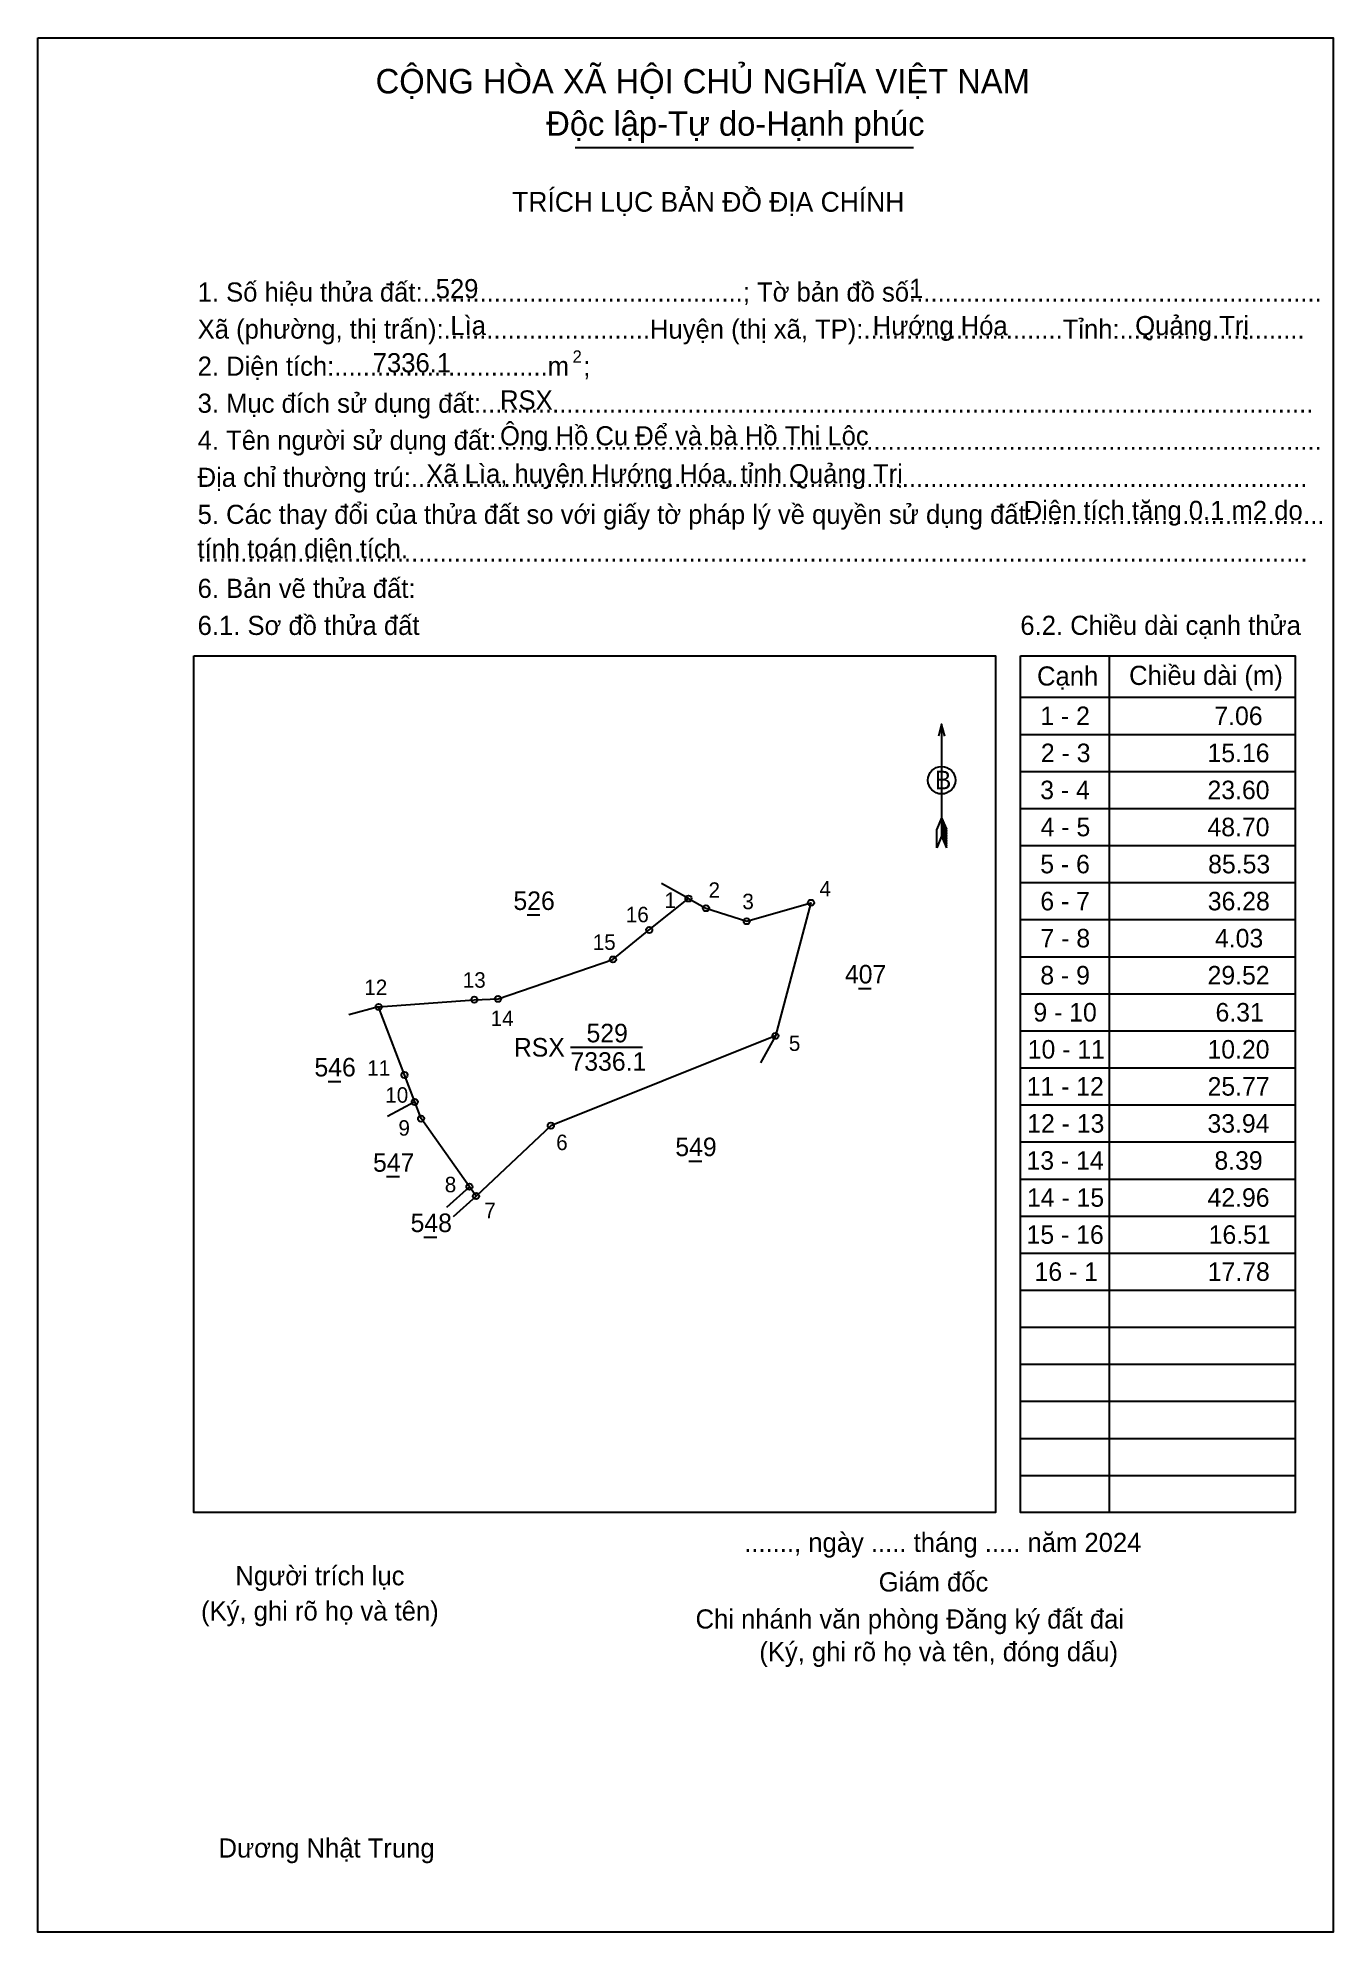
# Model space of a CAD drawing. Extents: x 548969 to 549427, y 1820764 to 1821434.
import ezdxf

# ---------------------------------------------------------------- set-up
doc = ezdxf.new("R2010")
doc.units = 0
for name, color, linetype in [('Level 1', 7, 'Continuous'), ('Level 10', 7, 'Continuous'), ('Level 11', 7, 'Continuous'), ('Level 13', 7, 'Continuous'), ('Level 2', 7, 'Continuous'), ('Level 27', 7, 'Continuous'), ('Level 36', 7, 'Continuous'), ('Level 52', 7, 'Continuous'), ('Level 6', 7, 'Continuous'), ('Level 9', 7, 'Continuous')]:
    doc.layers.add(name, color=color, linetype=linetype)

msp = doc.modelspace()

# ---------------------------------------------------------------- linework, layer by layer
at = {"layer": 'Level 1'}
for p, q in [((548969.27, 1821433.87), (548969.27, 1821433.87)), ((549024.39, 1821215.36), (549024.39, 1821215.36)), ((549348, 1821215.36), (549348, 1820912.5)), ((549316.55, 1821200.73), (549413.72, 1821200.73)), ((549288.73, 1821191.22), (549288.73, 1821151.58)), ((549316.55, 1821187.63), (549413.72, 1821187.63)), ((549316.55, 1821174.53), (549413.72, 1821174.53)), ((549316.55, 1821161.43), (549413.72, 1821161.43)), ((549288.73, 1821158.13), (549287.07, 1821154.09)), ((549288.73, 1821158.13), (549290.41, 1821154.09)), ((549288.73, 1821157.57), (549290.41, 1821153.51)), ((549288.73, 1821157), (549290.41, 1821152.94)), ((549288.73, 1821156.43), (549290.43, 1821152.35)), ((549288.73, 1821155.84), (549290.43, 1821151.76)), ((549288.73, 1821155.27), (549290.43, 1821151.17)), ((549288.73, 1821154.71), (549290.43, 1821150.58)), ((549288.73, 1821154.14), (549290.46, 1821149.99)), ((549286.98, 1821147.54), (549287.07, 1821154.09)), ((549288.73, 1821151.58), (549286.98, 1821147.54)), ((549288.73, 1821153.57), (549290.46, 1821149.4)), ((549288.73, 1821153), (549290.46, 1821148.81)), ((549288.73, 1821152.44), (549290.48, 1821148.24)), ((549288.73, 1821151.58), (549290.48, 1821147.54)), ((549290.48, 1821147.54), (549290.41, 1821154.09)), ((549316.55, 1821148.33), (549413.72, 1821148.33)), ((549316.55, 1821135.23), (549413.72, 1821135.23)), ((549316.55, 1821122.12), (549413.72, 1821122.12)), ((549316.55, 1821109.02), (549413.72, 1821109.02)), ((549316.55, 1821095.92), (549413.72, 1821095.92)), ((549316.55, 1821082.82), (549413.72, 1821082.82)), ((549316.55, 1821069.72), (549413.72, 1821069.72)), ((549316.55, 1821056.62), (549413.72, 1821056.62)), ((549316.55, 1821043.52), (549413.72, 1821043.52)), ((549316.55, 1821030.41), (549413.72, 1821030.41)), ((549316.55, 1821017.31), (549413.72, 1821017.31)), ((549316.55, 1821004.21), (549413.72, 1821004.21)), ((549316.55, 1820991.11), (549413.72, 1820991.11)), ((549316.55, 1820978.01), (549413.72, 1820978.01)), ((549316.55, 1820964.91), (549413.72, 1820964.91)), ((549316.55, 1820951.81), (549413.72, 1820951.81)), ((549316.55, 1820938.7), (549413.72, 1820938.7)), ((549316.55, 1820925.6), (549413.72, 1820925.6)), ((549307.82, 1820912.5), (549307.82, 1820912.5)), ((549427.1, 1820764.12), (549427.1, 1820764.12))]:
    msp.add_line(p, q, dxfattribs=at)
for points in [[(549024.39, 1821215.36), (549307.82, 1821215.36), (549307.82, 1820912.5), (549024.39, 1820912.5)], [(549316.55, 1821215.36), (549413.72, 1821215.36), (549413.72, 1820912.5), (549316.55, 1820912.5)]]:
    msp.add_lwpolyline(points, close=True, dxfattribs=at)
msp.add_lwpolyline([(549289.87, 1821187), (549288.73, 1821191.22), (549287.6, 1821187)], dxfattribs=at)
msp.add_circle((549288.73, 1821171.4), 4.84, dxfattribs=at)
at = {"layer": 'Level 10'}
msp.add_lwpolyline([(549185.35, 1821118.48), (549199.24, 1821129.59), (549205.41, 1821126.15), (549219.85, 1821121.56), (549242.53, 1821128.08), (549229.99, 1821081.02), (549150.58, 1821049.25), (549124.14, 1821024.4), (549121.81, 1821027.68), (549104.72, 1821051.76), (549102.48, 1821057.66), (549098.85, 1821067.19), (549089.68, 1821091.28), (549123.53, 1821093.8), (549131.92, 1821094.1), (549172.55, 1821108.05)], close=True, dxfattribs=at)
at = {"layer": 'Level 11'}
for centre in [(549199.24, 1821129.59), (549242.53, 1821128.08), (549205.41, 1821126.15), (549219.85, 1821121.56), (549185.35, 1821118.48), (549185.35, 1821118.48), (549172.55, 1821108.05), (549123.53, 1821093.8), (549131.92, 1821094.1), (549089.68, 1821091.28), (549229.99, 1821081.02), (549098.85, 1821067.19), (549102.48, 1821057.66), (549104.72, 1821051.76), (549150.58, 1821049.25), (549121.81, 1821027.68), (549124.14, 1821024.4)]:
    msp.add_circle(centre, 1.09, dxfattribs=at)
at = {"layer": 'Level 13'}
msp.add_line((549159.24, 1821395.16), (549278.76, 1821395.16), dxfattribs=at)
at = {"layer": 'Level 2'}
msp.add_lwpolyline([(548969.27, 1821433.9), (549427.09, 1821433.9), (549427.09, 1820764.12), (548969.27, 1820764.12)], close=True, dxfattribs=at)
at = {"layer": 'Level 27'}
for p, q in [((549199.24, 1821129.59), (549189.7, 1821134.9)), ((549089.68, 1821091.28), (549079.13, 1821088.45)), ((549229.99, 1821081.02), (549224.73, 1821071.46)), ((549102.48, 1821057.66), (549092.82, 1821052.55)), ((549121.81, 1821027.68), (549113.7, 1821020.38)), ((549124.14, 1821024.4), (549116.03, 1821017.09))]:
    msp.add_line(p, q, dxfattribs=at)
at = {"layer": 'Level 9'}
for p, q in [((549142.17, 1821123.79), (549146.69, 1821123.79)), ((549259.33, 1821097.8), (549263.83, 1821097.8)), ((549157.52, 1821076.99), (549182.96, 1821076.99)), ((549071.84, 1821064.93), (549076.36, 1821064.93)), ((549199.38, 1821036.75), (549203.9, 1821036.75)), ((549092.51, 1821031.24), (549097.03, 1821031.24)), ((549105.73, 1821009.9), (549110.25, 1821009.9))]:
    msp.add_line(p, q, dxfattribs=at)

# ---------------------------------------------------------------- texts
at = {"layer": 'Level 1'}
for s, height, p in [('TRÍCH LỤC BẢN ĐỒ ĐỊA CHÍNH', 6.9878, (549136.93, 1821372.43)), ('1. Số hiệu thửa đất:.............................................; Tờ bản đồ số:.........................................................', 6.76907, (549025.73, 1821340.65)), ('Xã (phường, thị trấn):.............................Huyện (thị xã, TP):............................Tỉnh:..........................', 6.76907, (549025.73, 1821327.55)), ('2. Diện tích:..............................m  ;', 6.7691, (549025.73, 1821314.44)), ('2', 4.37, (549158.27, 1821319.03)), ('3. Mục đích sử dụng đất:.....................................................................................................................', 6.76907, (549025.73, 1821301.34)), ('4. Tên người sử dụng đất:....................................................................................................................', 6.76907, (549025.73, 1821288.24)), ('Địa chỉ thường trú:..............................................................................................................................', 6.76907, (549025.73, 1821275.14)), ('5. Các thay đổi của thửa đất so với giấy tờ pháp lý về quyền sử dụng đất:.........................................', 6.76907, (549025.73, 1821262.04)), ('............................................................................................................................................................', 6.76907, (549025.73, 1821248.65)), ('6. Bản vẽ thửa đất:', 6.7691, (549025.73, 1821235.88)), ('6.1. Sơ đồ thửa đất', 6.7691, (549025.73, 1821222.78)), ('6.2. Chiều dài cạnh thửa', 6.7691, (549316.56, 1821222.8)), ('Cạnh', 6.769, (549322.45, 1821204.89)), ('Chiều dài (m)', 6.7691, (549354.99, 1821205.11)), ('B', 6.55, (549286.31, 1821168.21)), ('......., ngày ..... tháng ..... năm 2024', 6.7691, (549218.95, 1820898.54)), ('Người trích lục', 6.7691, (549039.07, 1820886.75)), ('Giám đốc', 6.769, (549266.48, 1820884.56)), ('(Ký, ghi rõ họ và tên)', 6.7691, (549026.93, 1820874.3)), ('Chi nhánh văn phòng Đăng ký đất đai', 6.7691, (549201.74, 1820871.46)), ('(Ký, ghi rõ họ và tên, đóng dấu)', 6.7691, (549224.28, 1820859.89)), ('Dương Nhật Trung', 6.7691, (549033.11, 1820790.48))]:
    msp.add_text(s, height=height, dxfattribs=at).set_placement(p)
at = {"layer": 'Level 13'}
for s, height, p in [('CỘNG HÒA XÃ HỘI CHỦ NGHĨA VIỆT NAM', 8.6469, (549088.64, 1821414.25)), ('Độc lập-Tự do-Hạnh phúc', 8.6469, (549148.94, 1821399.3)), ('529', 6.551, (549163.19, 1821078.74)), ('RSX', 6.551, (549137.51, 1821073.71)), ('7336.1', 6.551, (549157.53, 1821068.69))]:
    msp.add_text(s, height=height, dxfattribs=at).set_placement(p)
at = {"layer": 'Level 36'}
for s, p in [('526', (549137.36, 1821125.54)), ('407', (549254.54, 1821099.55)), ('546', (549067.02, 1821066.68)), ('549', (549194.59, 1821038.5)), ('547', (549087.73, 1821032.98)), ('548', (549101.01, 1821011.65))]:
    msp.add_text(s, height=6.551, dxfattribs=at).set_placement(p)
at = {"layer": 'Level 52'}
for s, p in [('1 - 2', (549323.61, 1821190.91)), ('7.06', (549385.13, 1821190.91)), ('2 - 3', (549323.81, 1821177.81)), ('15.16', (549382.71, 1821177.81)), ('3 - 4', (549323.57, 1821164.7)), ('23.60', (549382.7, 1821164.7)), ('4 - 5', (549323.73, 1821151.6)), ('48.70', (549382.7, 1821151.6)), ('5 - 6', (549323.59, 1821138.5)), ('85.53', (549382.93, 1821138.5)), ('6 - 7', (549323.62, 1821125.4)), ('36.28', (549382.8, 1821125.4)), ('7 - 8', (549323.68, 1821112.3)), ('4.03', (549385.35, 1821112.3)), ('8 - 9', (549323.61, 1821099.2)), ('29.52', (549382.73, 1821099.2)), ('9 - 10', (549321.16, 1821086.1)), ('6.31', (549385.54, 1821086.1)), ('10 - 11', (549319.16, 1821072.99)), ('10.20', (549382.7, 1821072.99)), ('11 - 12', (549318.77, 1821059.89)), ('25.77', (549382.74, 1821059.89)), ('12 - 13', (549318.97, 1821046.79)), ('33.94', (549382.69, 1821046.79)), ('13 - 14', (549318.73, 1821033.69)), ('8.39', (549385.15, 1821033.69)), ('14 - 15', (549318.89, 1821020.59)), ('42.96', (549382.71, 1821020.59)), ('15 - 16', (549318.75, 1821007.49)), ('16.51', (549383.12, 1821007.49)), ('16 - 1', (549321.58, 1820994.39)), ('17.78', (549382.8, 1820994.39))]:
    msp.add_text(s, height=6.551, dxfattribs=at).set_placement(p)
at = {"layer": 'Level 6'}
for s, height, p in [('529', 6.769, (549109.88, 1821341.85)), ('1', 6.77, (549277.23, 1821341.94)), ('Lìa', 6.769, (549115.06, 1821328.83)), ('Hướng Hóa', 6.769, (549264.35, 1821328.75)), ('Quảng Trị', 6.769, (549357.15, 1821328.79)), ('7336.1', 6.769, (549087.63, 1821315.65)), ('RSX', 6.769, (549132.63, 1821302.48)), ('Ông Hồ Cu Để và bà Hồ Thị Lộc', 6.7691, (549132.63, 1821289.83)), ('Xã Lìa, huyện Hướng Hóa, tỉnh Quảng Trị', 6.7691, (549106.54, 1821276.39)), ('Diện tích tăng 0.1 m2 do ', 6.7691, (549317.72, 1821263.43)), ('tính toán diện tích.', 6.7691, (549025.64, 1821249.89))]:
    msp.add_text(s, height=height, dxfattribs=at).set_placement(p)
at = {"layer": 'Level 9'}
for s, height, p in [('2', 5.46, (549206.33, 1821129.84)), ('4', 5.46, (549245.55, 1821130.34)), ('1', 5.46, (549190.76, 1821126.28)), ('3', 5.46, (549218.27, 1821125.82)), ('16', 5.459, (549177.08, 1821121.19)), ('15', 5.459, (549165.39, 1821111.43)), ('12', 5.459, (549084.64, 1821095.44)), ('13', 5.459, (549119.45, 1821098.05)), ('14', 5.459, (549129.29, 1821084.5)), ('5', 5.46, (549234.72, 1821075.69)), ('11', 5.459, (549085.69, 1821066.95)), ('10', 5.459, (549092.05, 1821057.39)), ('9', 5.46, (549096.71, 1821045.74)), ('6', 5.46, (549152.47, 1821040.63)), ('8', 5.46, (549113.08, 1821025.72)), ('7', 5.46, (549127.04, 1821016.53))]:
    msp.add_text(s, height=height, dxfattribs=at).set_placement(p)

doc.saveas('drawing.dxf')
